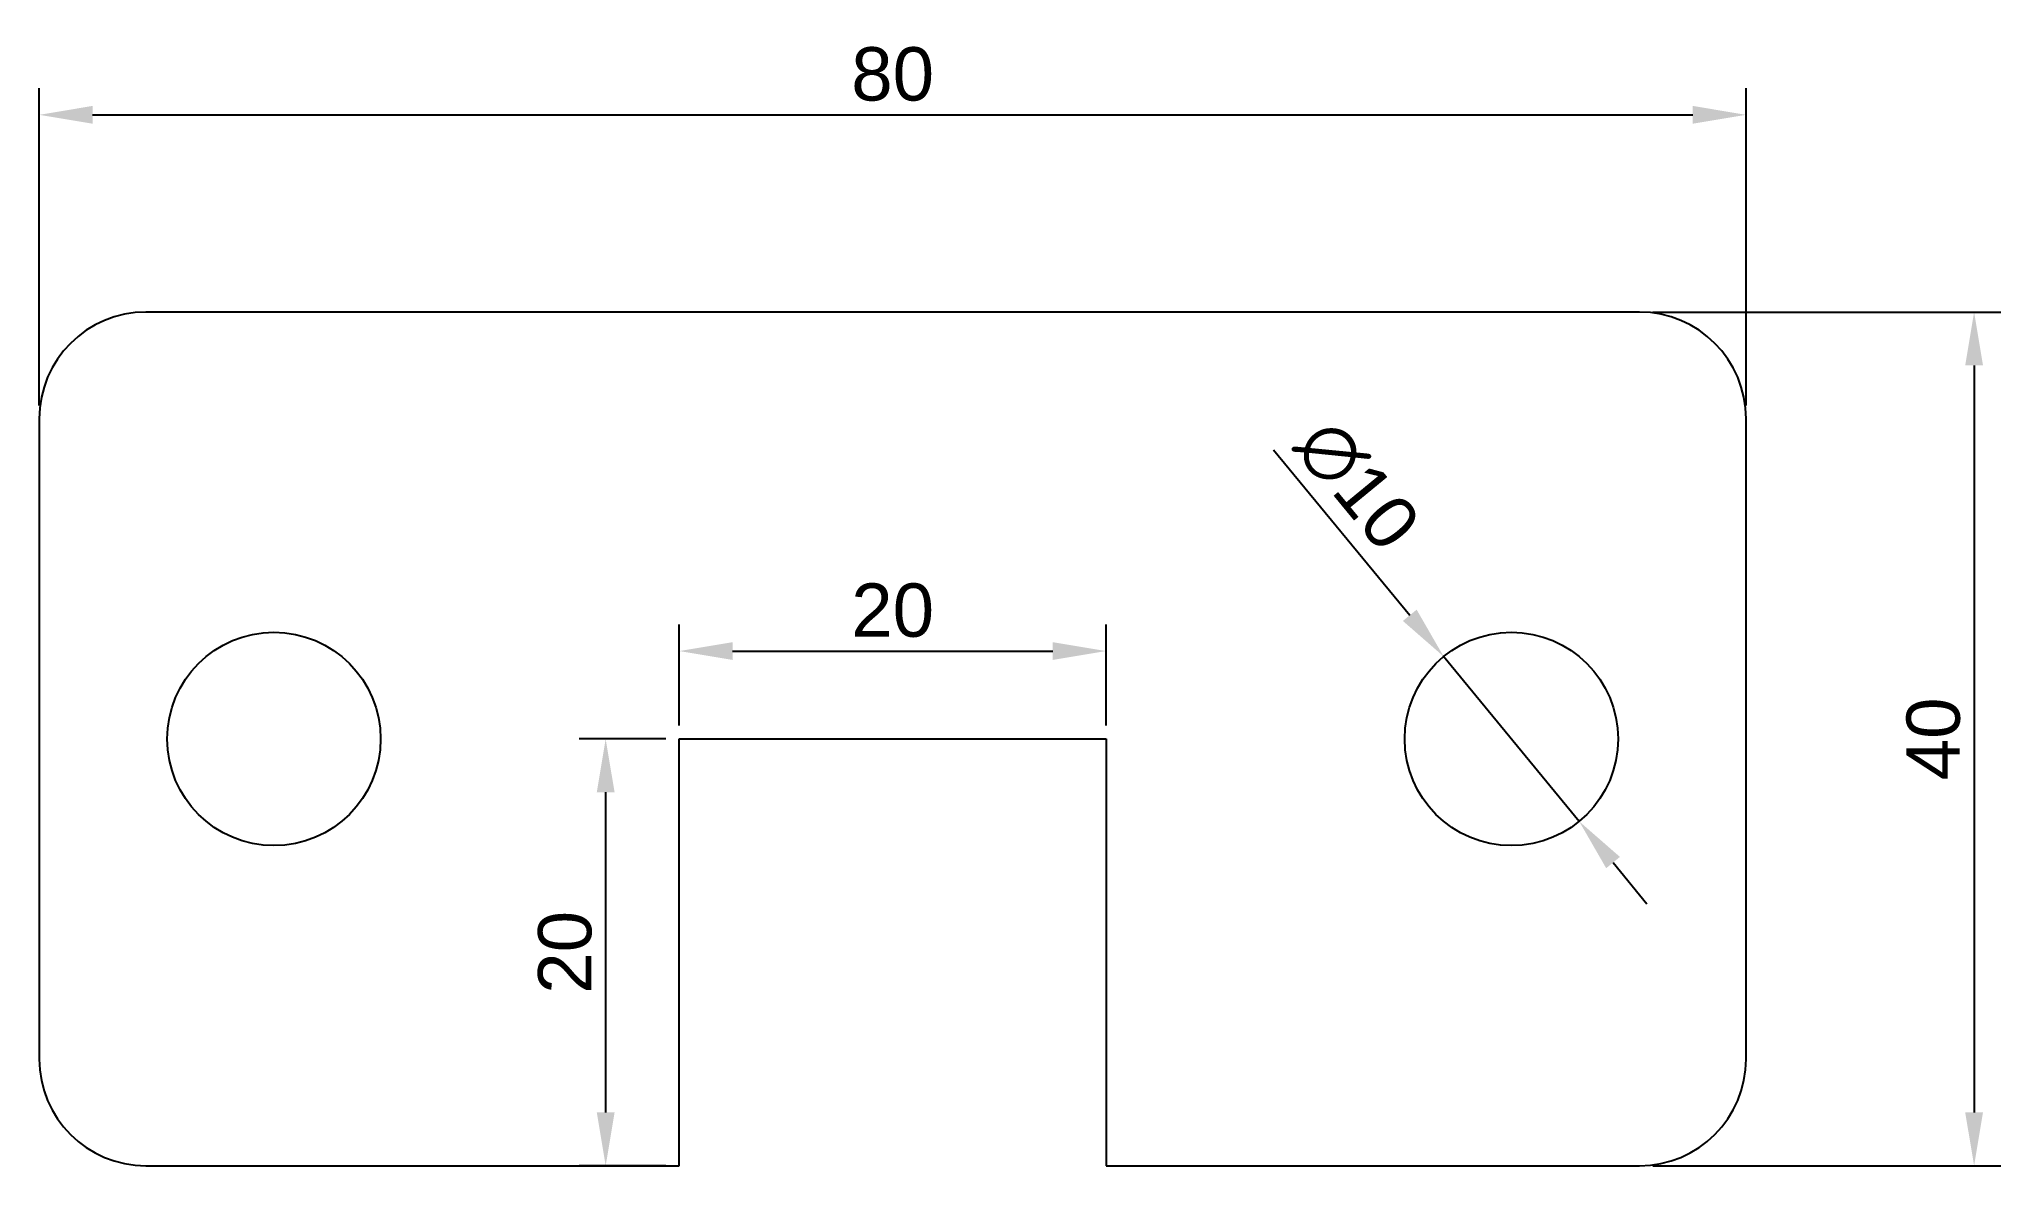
# Model space of a CAD drawing. Header units: millimetres. Extents: x 0 to 91.9, y 0 to 52.8.
import ezdxf

# ---------------------------------------------------------------- set-up
doc = ezdxf.new("R2010")
doc.units = ezdxf.units.MM
doc.styles.get("Standard").update_dxf_attribs({"font": 'arial.ttf'})
doc.dimstyles.new('ISO-25', dxfattribs={"dimtxt": 2.5, "dimasz": 2.5, "dimexe": 1.25, "dimexo": 0.625, "dimtad": 1, "dimtxsty": 'Standard', "dimcen": 2.5, "dimadec": 0, "dimazin": 0, "dimtfac": 1, "dimtmove": 0, "dimatfit": 3, "dimfxl": 1, "dimarcsym": 0})

# ---------------------------------------------------------------- blocks, each defined once
blk = doc.blocks.new('*D10')
at = {"color": 0, "lineweight": -2, "transparency": 16777216}
for p, q in [((0, 35.625), (0, 50.493)), ((80, 35.625), (80, 50.493)), ((2.5, 49.243), (77.5, 49.243))]:
    blk.add_line(p, q, dxfattribs=at)
at = {"color": 0, "transparency": 16777216}
for points in [[(2.5, 49.66), (2.5, 48.826), (0, 49.243)], [(77.5, 49.66), (77.5, 48.826), (80, 49.243)]]:
    blk.add_solid(points, dxfattribs=at)
at = {"layer": 'Defpoints', "color": 0, "transparency": 16777216}
for p in [(80, 49.243), (0, 35), (80, 35)]:
    blk.add_point(p, dxfattribs=at)
at = {"color": 0, "transparency": 16777216, "insert": (40, 51.144), "char_height": 2.5, "attachment_point": 5}
blk.add_mtext('80', dxfattribs=at)
blk = doc.blocks.new('*D11')
at = {"color": 0, "lineweight": -2, "transparency": 16777216}
for p, q in [((75.625, 40), (91.936, 40)), ((90.686, 37.5), (90.686, 2.5)), ((75.625, 0), (91.936, 0))]:
    blk.add_line(p, q, dxfattribs=at)
at = {"color": 0, "transparency": 16777216}
for points in [[(90.269, 37.5), (91.103, 37.5), (90.686, 40)], [(90.269, 2.5), (91.103, 2.5), (90.686, 0)]]:
    blk.add_solid(points, dxfattribs=at)
at = {"layer": 'Defpoints', "color": 0, "transparency": 16777216}
for p in [(75, 40), (75, 0), (90.686, 0)]:
    blk.add_point(p, dxfattribs=at)
at = {"color": 0, "transparency": 16777216, "insert": (88.784, 20), "char_height": 2.5, "attachment_point": 5, "rotation": 90}
blk.add_mtext('40', dxfattribs=at)
blk = doc.blocks.new('*D12')
at = {"color": 0, "lineweight": -2, "transparency": 16777216}
for p, q in [((29.375, 20), (25.299, 20)), ((26.549, 2.5), (26.549, 17.5)), ((29.375, 0), (25.299, 0))]:
    blk.add_line(p, q, dxfattribs=at)
at = {"color": 0, "transparency": 16777216}
for points in [[(26.132, 17.5), (26.966, 17.5), (26.549, 20)], [(26.132, 2.5), (26.966, 2.5), (26.549, 0)]]:
    blk.add_solid(points, dxfattribs=at)
at = {"layer": 'Defpoints', "color": 0, "transparency": 16777216}
for p in [(26.549, 20), (30, 20), (30, 0)]:
    blk.add_point(p, dxfattribs=at)
at = {"color": 0, "transparency": 16777216, "insert": (24.647, 10), "char_height": 2.5, "attachment_point": 5, "rotation": 90}
blk.add_mtext('20', dxfattribs=at)
blk = doc.blocks.new('*D13')
at = {"color": 0, "lineweight": -2, "transparency": 16777216}
for p, q in [((30, 20.625), (30, 25.368)), ((50, 20.625), (50, 25.368)), ((32.5, 24.118), (47.5, 24.118))]:
    blk.add_line(p, q, dxfattribs=at)
at = {"color": 0, "transparency": 16777216}
for points in [[(32.5, 24.534), (32.5, 23.701), (30, 24.118)], [(47.5, 24.534), (47.5, 23.701), (50, 24.118)]]:
    blk.add_solid(points, dxfattribs=at)
at = {"layer": 'Defpoints', "color": 0, "transparency": 16777216}
for p in [(50, 24.118), (30, 20), (50, 20)]:
    blk.add_point(p, dxfattribs=at)
at = {"color": 0, "transparency": 16777216, "insert": (40, 26.019), "char_height": 2.5, "attachment_point": 5}
blk.add_mtext('20', dxfattribs=at)
blk = doc.blocks.new('*D14')
at = {"color": 0, "lineweight": -2, "transparency": 16777216}
for p, q in [((57.856, 33.549), (64.236, 25.792)), ((72.176, 16.138), (65.824, 23.862)), ((73.764, 14.208), (75.352, 12.277))]:
    blk.add_line(p, q, dxfattribs=at)
at = {"color": 0, "transparency": 16777216}
for points in [[(64.558, 26.057), (63.914, 25.528), (65.824, 23.862)], [(74.086, 14.472), (73.442, 13.943), (72.176, 16.138)]]:
    blk.add_solid(points, dxfattribs=at)
at = {"layer": 'Defpoints', "color": 0, "transparency": 16777216}
for p in [(65.824, 23.862), (72.176, 16.138)]:
    blk.add_point(p, dxfattribs=at)
at = {"color": 0, "transparency": 16777216, "insert": (61.775, 31.888), "char_height": 2.5, "attachment_point": 5, "rotation": 309.43692}
blk.add_mtext('∅10', dxfattribs=at)

msp = doc.modelspace()

# ---------------------------------------------------------------- linework, layer by layer
at = {"color": 0}
for p, q in [((75, 40), (5, 40)), ((0, 35), (0, 5)), ((80, 5), (80, 35)), ((30, 0), (30, 20)), ((30, 20), (50, 20)), ((50, 20), (50, 0)), ((5, 0), (30, 0)), ((50, 0), (75, 0))]:
    msp.add_line(p, q, dxfattribs=at)
for centre in [(11, 20), (69, 20)]:
    msp.add_circle(centre, 5, dxfattribs=at)
for centre, start, end in [((5, 35), 90, 180), ((75, 35), 0, 90), ((5, 5), 180, 270), ((75, 5), 270, 0)]:
    msp.add_arc(centre, 5, start, end, dxfattribs=at)

# ---------------------------------------------------------------- dimensions: what is measured, and where the dimension line sits
at = {"color": 3}
for base, p1, p2, picture, middle in [((80, 49.243), (0, 35), (80, 35), '*D10', (40, 51.144)), ((50, 24.118), (30, 20), (50, 20), '*D13', (40, 26.019))]:
    dim = msp.add_linear_dim(base=base, p1=p1, p2=p2, dimstyle='ISO-25', dxfattribs=at)
    dim.commit()
    dim.dimension.update_dxf_attribs({"geometry": picture, "text_midpoint": middle})
for base, p1, p2, picture, middle in [((90.686, 0), (75, 40), (75, 0), '*D11', (88.784, 20)), ((26.549, 20), (30, 0), (30, 20), '*D12', (24.647, 10))]:
    dim = msp.add_linear_dim(base=base, p1=p1, p2=p2, angle=90, dimstyle='ISO-25', dxfattribs=at)
    dim.commit()
    dim.dimension.update_dxf_attribs({"geometry": picture, "text_midpoint": middle})
dim = msp.add_diameter_dim_2p(p1=(72.176, 16.138), p2=(65.824, 23.862), dimstyle='ISO-25', dxfattribs=at)
dim.commit()
dim.dimension.update_dxf_attribs({"geometry": '*D14', "text_midpoint": (61.775, 31.888)})

doc.saveas('drawing.dxf')
